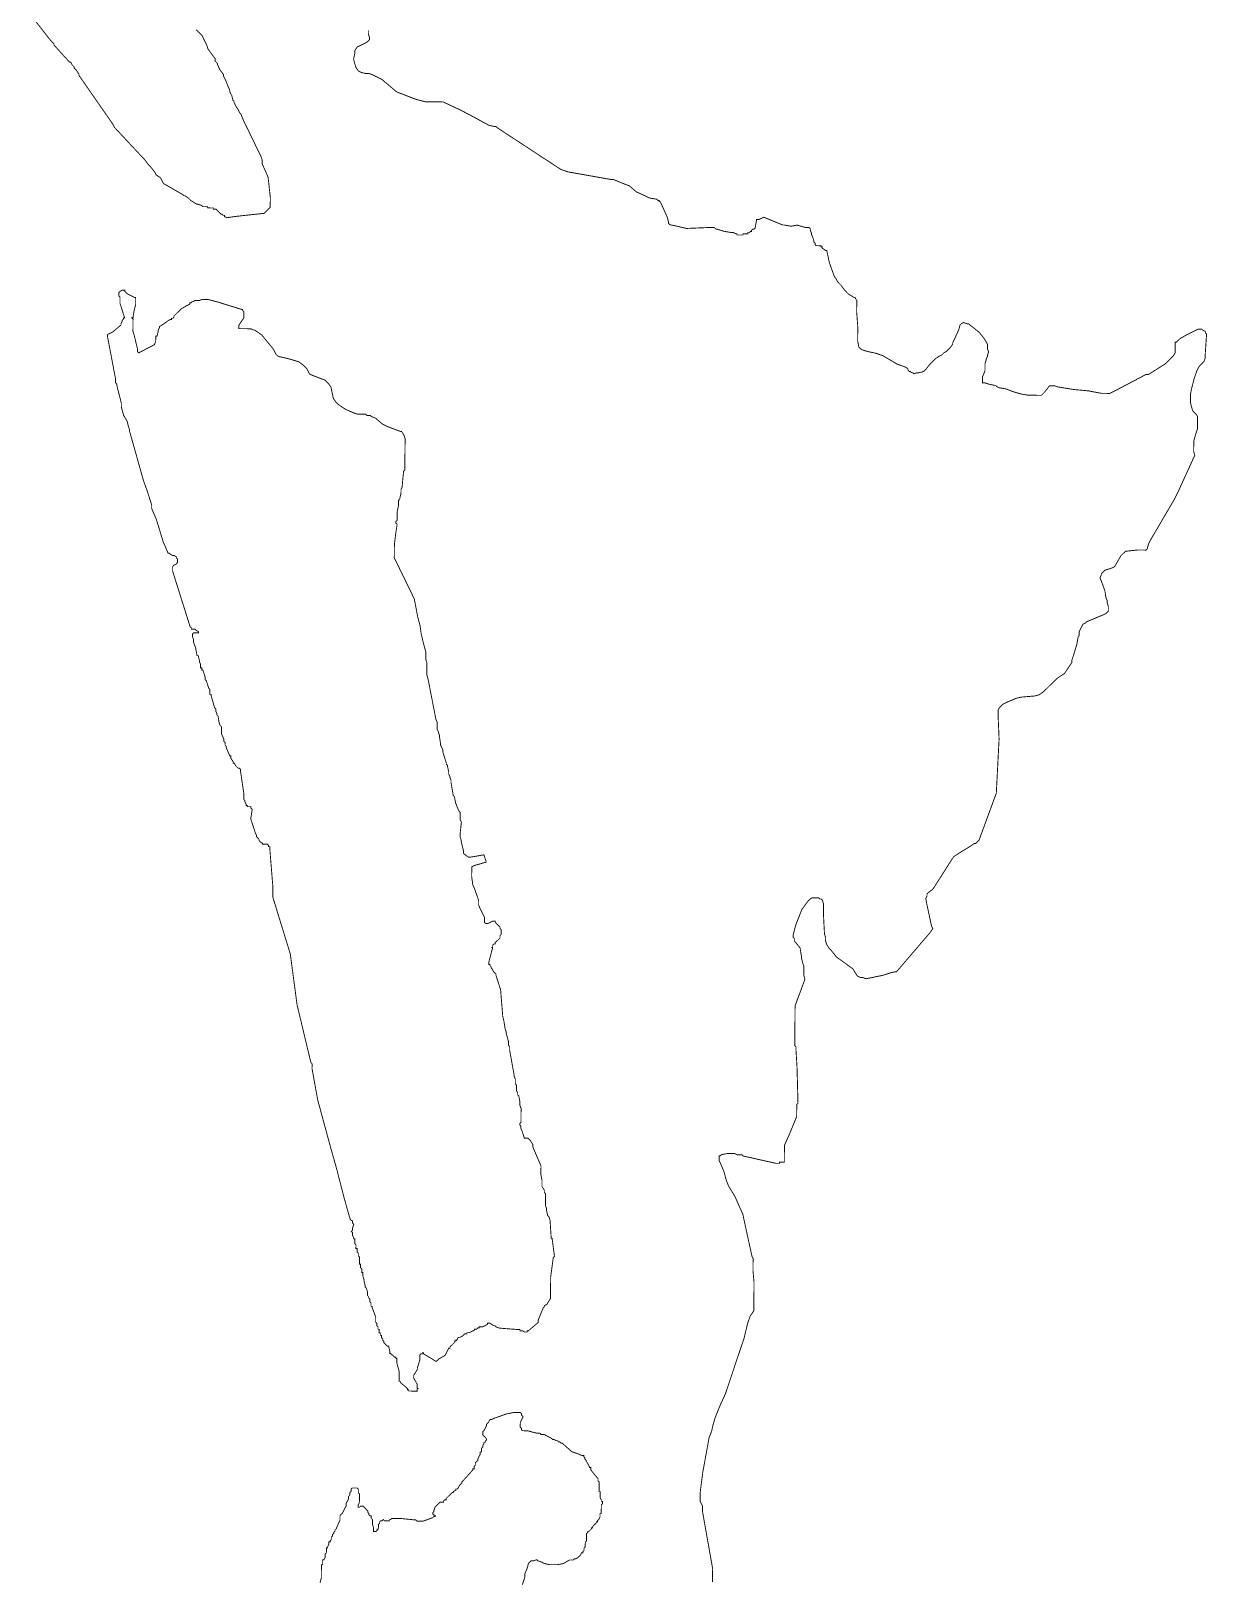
# Model space of a CAD drawing. Header units: metres. Extents: x 273899 to 302286, y 1977397 to 2102169.
# Drawn here: x 286018 to 289931, y 2008431 to 2013582 of the extents above; entities that cross this region are included whole.
import ezdxf

# ---------------------------------------------------------------- set-up
doc = ezdxf.new("R2010")
doc.units = ezdxf.units.M
doc.header["$MEASUREMENT"] = 0
doc.layers.add('HAZARDS LINE', color=1, linetype='Continuous')

msp = doc.modelspace()

# ---------------------------------------------------------------- linework, layer by layer
at = {"layer": 'HAZARDS LINE', "lineweight": 18}
for points in [[(286567.3, 2013586.8, 3, 3, 0), (286575.3, 2013578.7, 3, 3, 0), (286583.2, 2013570.6, 3, 3, 0), (286587.1, 2013566.6, 3, 3, 0), (286591.1, 2013558.5, 3, 3, 0), (286602.8, 2013534.3, 3, 3, 0), (286606.7, 2013522.3, 3, 3, 0), (286630.4, 2013490, 3, 3, 0), (286630.4, 2013482, 3, 3, 0), (286638.3, 2013473.9, 3, 3, 0), (286638.2, 2013469.9, 3, 3, 0), (286646.1, 2013453.8, 3, 3, 0), (286657.9, 2013437.6, 3, 3, 0), (286657.9, 2013433.6, 3, 3, 0), (286665.7, 2013417.5, 3, 3, 0), (286673.6, 2013397.4, 3, 3, 0), (286677.5, 2013389.4, 3, 3, 0), (286681.3, 2013373.3, 3, 3, 0), (286685.3, 2013369.3, 3, 3, 0), (286689.1, 2013353.2, 3, 3, 0), (286693.1, 2013349.1, 3, 3, 0), (286693.1, 2013345.1, 3, 3, 0), (286700.9, 2013329, 3, 3, 0), (286704.9, 2013325, 3, 3, 0), (286712.7, 2013308.9, 3, 3, 0), (286716.7, 2013304.8, 3, 3, 0), (286724.5, 2013284.7, 3, 3, 0), (286728.4, 2013276.7, 3, 3, 0), (286736.3, 2013260.6, 3, 3, 0), (286779.4, 2013172, 3, 3, 0), (286783.3, 2013163.9, 3, 3, 0), (286787.2, 2013151.9, 3, 3, 0), (286787.1, 2013139.9, 3, 3, 0), (286806.7, 2013095.6, 3, 3, 0), (286814, 2013027.4, 3, 3, 0), (286813.7, 2012995.4, 3, 3, 0), (286793.4, 2012975.5, 3, 3, 0), (286725.3, 2012968.2, 3, 3, 0), (286693.2, 2012964.5, 3, 3, 0), (286669.1, 2012960.8, 3, 3, 0), (286661.1, 2012964.9, 3, 3, 0), (286661.2, 2012968.9, 3, 3, 0), (286657.2, 2012968.9, 3, 3, 0), (286653.2, 2012973, 3, 3, 0), (286649.2, 2012973, 3, 3, 0), (286645.2, 2012977, 3, 3, 0), (286641.3, 2012981.1, 3, 3, 0), (286637.3, 2012985.1, 3, 3, 0), (286633.4, 2012989.2, 3, 3, 0), (286625.3, 2012989.3, 3, 3, 0), (286625.4, 2012993.3, 3, 3, 0), (286605.4, 2012993.5, 3, 3, 0), (286605.4, 2012997.5, 3, 3, 0), (286589.4, 2012997.6, 3, 3, 0), (286585.4, 2013001.7, 3, 3, 0), (286573.4, 2013005.8, 3, 3, 0), (286569.4, 2013005.9, 3, 3, 0), (286549.5, 2013018.1, 3, 3, 0), (286545.6, 2013022.1, 3, 3, 0), (286541.6, 2013026.2, 3, 3, 0), (286529.7, 2013034.3, 3, 3, 0), (286525.7, 2013034.4, 3, 3, 0), (286521.7, 2013038.4, 3, 3, 0), (286458, 2013075.1, 3, 3, 0), (286450.1, 2013091.2, 3, 3, 0), (286446.2, 2013095.3, 3, 3, 0), (286434.2, 2013103.4, 3, 3, 0), (286430.3, 2013111.4, 3, 3, 0), (286414.5, 2013131.6, 3, 3, 0), (286406.6, 2013139.7, 3, 3, 0), (286394.7, 2013155.9, 3, 3, 0), (286382.8, 2013168, 3, 3, 0), (286378.9, 2013172.1, 3, 3, 0), (286299.6, 2013257, 3, 3, 0), (286295.6, 2013261, 3, 3, 0), (286291.7, 2013269.1, 3, 3, 0), (286283.8, 2013281.2, 3, 3, 0), (286177.2, 2013434.5, 3, 3, 0), (286177.3, 2013438.5, 3, 3, 0), (286169.4, 2013450.6, 3, 3, 0), (286161.5, 2013458.7, 3, 3, 0), (286161.5, 2013462.7, 3, 3, 0), (286157.5, 2013466.8, 3, 3, 0), (286153.6, 2013470.8, 3, 3, 0), (286149.6, 2013478.9, 3, 3, 0), (286145.6, 2013478.9, 3, 3, 0), (286094.1, 2013535.5, 3, 3, 0), (286094.2, 2013539.5, 3, 3, 0), (286090.2, 2013543.6, 3, 3, 0), (286082.3, 2013551.7, 3, 3, 0), (286019, 2013632.4, 3, 3, 0)], [(288285.3, 2008421.3, 3, 3, 0), (288285.8, 2008465.4, 3, 3, 0), (288251.7, 2008658, 3, 3, 0), (288251.8, 2008674.1, 3, 3, 0), (288244, 2008690.2, 3, 3, 0), (288244.3, 2008718.2, 3, 3, 0), (288253, 2008786.2, 3, 3, 0), (288274.2, 2008902.2, 3, 3, 0), (288282.4, 2008922.1, 3, 3, 0), (288286.6, 2008942.1, 3, 3, 0), (288294.9, 2008970.1, 3, 3, 0), (288311.3, 2009010, 3, 3, 0), (288327.7, 2009045.9, 3, 3, 0), (288336, 2009069.8, 3, 3, 0), (288377.3, 2009193.6, 3, 3, 0), (288389.7, 2009229.5, 3, 3, 0), (288402.2, 2009281.5, 3, 3, 0), (288410.5, 2009305.4, 3, 3, 0), (288422.6, 2009323.3, 3, 3, 0), (288423.6, 2009417.5, 3, 3, 0), (288420, 2009457.6, 3, 3, 0), (288420.4, 2009497.6, 3, 3, 0), (288416.5, 2009505.7, 3, 3, 0), (288385.9, 2009646.2, 3, 3, 0), (288382, 2009654.3, 3, 3, 0), (288362.4, 2009698.5, 3, 3, 0), (288358.4, 2009706.6, 3, 3, 0), (288338.7, 2009738.8, 3, 3, 0), (288330.9, 2009758.9, 3, 3, 0), (288323.2, 2009787.1, 3, 3, 0), (288311.5, 2009815.2, 3, 3, 0), (288307.6, 2009823.3, 3, 3, 0), (288307.7, 2009839.3, 3, 3, 0), (288311.7, 2009839.3, 3, 3, 0), (288315.8, 2009843.2, 3, 3, 0), (288335.8, 2009847, 3, 3, 0), (288359.9, 2009846.8, 3, 3, 0), (288367.8, 2009842.7, 3, 3, 0), (288383.9, 2009842.5, 3, 3, 0), (288387.8, 2009838.5, 3, 3, 0), (288496.2, 2009814.2, 3, 3, 0), (288508.2, 2009814.1, 3, 3, 0), (288508.2, 2009818.1, 3, 3, 0), (288524.3, 2009818, 3, 3, 0), (288524.7, 2009874, 3, 3, 0), (288540.9, 2009910, 3, 3, 0), (288565.4, 2009969.8, 3, 3, 0), (288565.7, 2010009.9, 3, 3, 0), (288569.7, 2010013.8, 3, 3, 0), (288569.7, 2010017.8, 3, 3, 0), (288566.6, 2010134, 3, 3, 0), (288563, 2010194, 3, 3, 0), (288563.1, 2010202, 3, 3, 0), (288559.1, 2010206.1, 3, 3, 0), (288560.1, 2010338.2, 3, 3, 0), (288592.7, 2010426, 3, 3, 0), (288588.9, 2010442.1, 3, 3, 0), (288589.1, 2010470.1, 3, 3, 0), (288585.1, 2010482.1, 3, 3, 0), (288581.3, 2010498.2, 3, 3, 0), (288581.3, 2010502.2, 3, 3, 0), (288577.5, 2010526.2, 3, 3, 0), (288577.5, 2010530.2, 3, 3, 0), (288557.7, 2010554.4, 3, 3, 0), (288557.7, 2010562.4, 3, 3, 0), (288553.7, 2010566.4, 3, 3, 0), (288553.8, 2010574.4, 3, 3, 0), (288562, 2010606.4, 3, 3, 0), (288582.4, 2010658.3, 3, 3, 0), (288602.7, 2010686.2, 3, 3, 0), (288610.7, 2010694.1, 3, 3, 0), (288618.7, 2010698.1, 3, 3, 0), (288638.8, 2010697.9, 3, 3, 0), (288642.7, 2010693.9, 3, 3, 0), (288646.7, 2010693.9, 3, 3, 0), (288650.7, 2010689.8, 3, 3, 0), (288654.6, 2010677.8, 3, 3, 0), (288654.4, 2010645.8, 3, 3, 0), (288657.9, 2010577.7, 3, 3, 0), (288661.8, 2010565.6, 3, 3, 0), (288661.7, 2010553.6, 3, 3, 0), (288665.6, 2010541.6, 3, 3, 0), (288673.6, 2010529.5, 3, 3, 0), (288681.5, 2010521.5, 3, 3, 0), (288697.4, 2010501.3, 3, 3, 0), (288753.1, 2010460.9, 3, 3, 0), (288765, 2010440.8, 3, 3, 0), (288768.9, 2010436.7, 3, 3, 0), (288776.9, 2010432.7, 3, 3, 0), (288784.9, 2010432.6, 3, 3, 0), (288796.9, 2010428.5, 3, 3, 0), (288853, 2010440.1, 3, 3, 0), (288877.1, 2010448, 3, 3, 0), (288893.1, 2010451.8, 3, 3, 0), (288897.1, 2010451.8, 3, 3, 0), (288901.2, 2010455.8, 3, 3, 0), (289010.2, 2010583.1, 3, 3, 0), (289018.3, 2010595.1, 3, 3, 0), (289014.3, 2010603.1, 3, 3, 0), (288998.8, 2010675.3, 3, 3, 0), (288995, 2010695.3, 3, 3, 0), (288999.1, 2010703.3, 3, 3, 0), (288999.1, 2010711.3, 3, 3, 0), (289019.2, 2010727.2, 3, 3, 0), (289080, 2010822.8, 3, 3, 0), (289088.1, 2010834.8, 3, 3, 0), (289112.2, 2010850.6, 3, 3, 0), (289132.3, 2010862.5, 3, 3, 0), (289156.4, 2010878.3, 3, 3, 0), (289160.4, 2010878.3, 3, 3, 0), (289172.5, 2010890.2, 3, 3, 0), (289229.7, 2011045.9, 3, 3, 0), (289239, 2011226, 3, 3, 0), (289235.6, 2011306.1, 3, 3, 0), (289235.7, 2011322.1, 3, 3, 0), (289239.8, 2011330.1, 3, 3, 0), (289251.9, 2011342, 3, 3, 0), (289268, 2011349.9, 3, 3, 0), (289296.1, 2011361.7, 3, 3, 0), (289312.1, 2011365.6, 3, 3, 0), (289356.2, 2011369.3, 3, 3, 0), (289372.2, 2011373.1, 3, 3, 0), (289388.3, 2011385, 3, 3, 0), (289432.7, 2011428.7, 3, 3, 0), (289456.8, 2011444.6, 3, 3, 0), (289481.1, 2011480.4, 3, 3, 0), (289481.1, 2011488.4, 3, 3, 0), (289485.2, 2011500.4, 3, 3, 0), (289497.5, 2011540.4, 3, 3, 0), (289501.7, 2011564.4, 3, 3, 0), (289505.8, 2011572.3, 3, 3, 0), (289505.8, 2011584.3, 3, 3, 0), (289509.9, 2011592.3, 3, 3, 0), (289514, 2011600.3, 3, 3, 0), (289518, 2011608.3, 3, 3, 0), (289526.1, 2011612.2, 3, 3, 0), (289530.1, 2011616.2, 3, 3, 0), (289586.3, 2011639.8, 3, 3, 0), (289594.3, 2011643.7, 3, 3, 0), (289598.4, 2011647.7, 3, 3, 0), (289602.4, 2011651.7, 3, 3, 0), (289602.5, 2011667.7, 3, 3, 0), (289598.6, 2011679.7, 3, 3, 0), (289598.7, 2011687.8, 3, 3, 0), (289594.7, 2011695.8, 3, 3, 0), (289590.9, 2011719.8, 3, 3, 0), (289579.1, 2011752, 3, 3, 0), (289575.2, 2011760, 3, 3, 0), (289575.2, 2011764, 3, 3, 0), (289579.3, 2011772, 3, 3, 0), (289579.3, 2011776, 3, 3, 0), (289591.4, 2011787.9, 3, 3, 0), (289603.4, 2011791.8, 3, 3, 0), (289615.5, 2011795.7, 3, 3, 0), (289623.5, 2011799.7, 3, 3, 0), (289643.8, 2011835.6, 3, 3, 0), (289659.9, 2011851.4, 3, 3, 0), (289663.9, 2011851.4, 3, 3, 0), (289700, 2011855.2, 3, 3, 0), (289728, 2011855, 3, 3, 0), (289732, 2011858.9, 3, 3, 0), (289736.1, 2011874.9, 3, 3, 0), (289744.3, 2011890.9, 3, 3, 0), (289821.3, 2012022.4, 3, 3, 0), (289833.5, 2012046.3, 3, 3, 0), (289886.3, 2012162.1, 3, 3, 0), (289890.4, 2012170, 3, 3, 0), (289886.5, 2012182.1, 3, 3, 0), (289886.7, 2012218.1, 3, 3, 0), (289895, 2012246.1, 3, 3, 0), (289899, 2012258.1, 3, 3, 0), (289899.3, 2012298.1, 3, 3, 0), (289895.4, 2012306.1, 3, 3, 0), (289883.5, 2012318.2, 3, 3, 0), (289879.6, 2012330.3, 3, 3, 0), (289875.7, 2012346.3, 3, 3, 0), (289875.9, 2012374.3, 3, 3, 0), (289880, 2012394.3, 3, 3, 0), (289888.3, 2012426.3, 3, 3, 0), (289896.5, 2012450.2, 3, 3, 0), (289900.5, 2012458.2, 3, 3, 0), (289904.6, 2012466.2, 3, 3, 0), (289920.7, 2012482.1, 3, 3, 0), (289924.8, 2012494.1, 3, 3, 0), (289924.9, 2012506.1, 3, 3, 0), (289929.4, 2012574.1, 3, 3, 0), (289925.4, 2012578.1, 3, 3, 0), (289925.4, 2012582.1, 3, 3, 0), (289917.5, 2012586.2, 3, 3, 0), (289913.5, 2012590.2, 3, 3, 0), (289901.5, 2012590.3, 3, 3, 0), (289869.3, 2012574.5, 3, 3, 0), (289841.2, 2012558.7, 3, 3, 0), (289829.1, 2012546.8, 3, 3, 0), (289825.1, 2012546.8, 3, 3, 0), (289824.8, 2012510.8, 3, 3, 0), (289816.8, 2012498.9, 3, 3, 0), (289808.7, 2012490.9, 3, 3, 0), (289800.6, 2012483, 3, 3, 0), (289792.6, 2012475, 3, 3, 0), (289736.3, 2012439.4, 3, 3, 0), (289728.3, 2012439.5, 3, 3, 0), (289615.7, 2012380.2, 3, 3, 0), (289607.7, 2012376.3, 3, 3, 0), (289579.7, 2012376.5, 3, 3, 0), (289535.7, 2012384.8, 3, 3, 0), (289487.7, 2012389.2, 3, 3, 0), (289435.7, 2012397.6, 3, 3, 0), (289423.8, 2012401.6, 3, 3, 0), (289407.8, 2012401.8, 3, 3, 0), (289403.7, 2012397.8, 3, 3, 0), (289391.6, 2012381.9, 3, 3, 0), (289383.5, 2012373.9, 3, 3, 0), (289379.5, 2012369.9, 3, 3, 0), (289335.5, 2012370.3, 3, 3, 0), (289311.5, 2012374.4, 3, 3, 0), (289283.5, 2012382.7, 3, 3, 0), (289263.6, 2012390.8, 3, 3, 0), (289239.6, 2012395, 3, 3, 0), (289231.6, 2012399, 3, 3, 0), (289227.6, 2012403.1, 3, 3, 0), (289223.6, 2012403.1, 3, 3, 0), (289203.7, 2012407.3, 3, 3, 0), (289191.7, 2012411.4, 3, 3, 0), (289183.7, 2012411.4, 3, 3, 0), (289183.8, 2012431.4, 3, 3, 0), (289192, 2012451.4, 3, 3, 0), (289192.1, 2012475.4, 3, 3, 0), (289196.2, 2012487.4, 3, 3, 0), (289196.3, 2012491.4, 3, 3, 0), (289200.3, 2012499.4, 3, 3, 0), (289200.4, 2012503.4, 3, 3, 0), (289204.4, 2012515.3, 3, 3, 0), (289200.5, 2012523.4, 3, 3, 0), (289200.6, 2012539.4, 3, 3, 0), (289188.8, 2012559.5, 3, 3, 0), (289172.9, 2012579.6, 3, 3, 0), (289137.1, 2012607.9, 3, 3, 0), (289133.1, 2012607.9, 3, 3, 0), (289121.1, 2012612, 3, 3, 0), (289113.1, 2012608.1, 3, 3, 0), (289109, 2012604.1, 3, 3, 0), (289104.9, 2012588.1, 3, 3, 0), (289084.6, 2012544.2, 3, 3, 0), (289084.5, 2012540.2, 3, 3, 0), (289076.4, 2012528.3, 3, 3, 0), (289064.4, 2012516.4, 3, 3, 0), (289056.3, 2012512.4, 3, 3, 0), (289048.3, 2012504.5, 3, 3, 0), (289040.2, 2012500.5, 3, 3, 0), (289028.2, 2012492.6, 3, 3, 0), (289024.1, 2012488.6, 3, 3, 0), (289008, 2012472.7, 3, 3, 0), (288995.9, 2012456.8, 3, 3, 0), (288987.8, 2012448.9, 3, 3, 0), (288971.8, 2012445, 3, 3, 0), (288963.8, 2012445, 3, 3, 0), (288955.7, 2012441.1, 3, 3, 0), (288951.8, 2012445.1, 3, 3, 0), (288947.7, 2012445.2, 3, 3, 0), (288943.8, 2012449.2, 3, 3, 0), (288939.8, 2012449.2, 3, 3, 0), (288935.8, 2012453.3, 3, 3, 0), (288935.8, 2012457.3, 3, 3, 0), (288931.9, 2012461.3, 3, 3, 0), (288923.9, 2012465.4, 3, 3, 0), (288899.9, 2012473.5, 3, 3, 0), (288852.1, 2012501.9, 3, 3, 0), (288828.1, 2012510.1, 3, 3, 0), (288808.2, 2012514.2, 3, 3, 0), (288792.2, 2012518.4, 3, 3, 0), (288780.2, 2012522.5, 3, 3, 0), (288772.2, 2012530.5, 3, 3, 0), (288768.4, 2012550.6, 3, 3, 0), (288768.7, 2012598.6, 3, 3, 0), (288765.1, 2012646.7, 3, 3, 0), (288765.4, 2012686.7, 3, 3, 0), (288761.4, 2012690.7, 3, 3, 0), (288761.4, 2012694.7, 3, 3, 0), (288757.4, 2012694.8, 3, 3, 0), (288737.5, 2012706.9, 3, 3, 0), (288725.6, 2012719, 3, 3, 0), (288713.7, 2012735.1, 3, 3, 0), (288701.8, 2012747.2, 3, 3, 0), (288697.8, 2012755.3, 3, 3, 0), (288689.9, 2012767.3, 3, 3, 0), (288674.2, 2012811.5, 3, 3, 0), (288666.5, 2012847.6, 3, 3, 0), (288666.5, 2012851.6, 3, 3, 0), (288662.5, 2012851.6, 3, 3, 0), (288650.6, 2012859.7, 3, 3, 0), (288650.6, 2012863.7, 3, 3, 0), (288646.6, 2012863.7, 3, 3, 0), (288646.6, 2012867.7, 3, 3, 0), (288630.6, 2012867.8, 3, 3, 0), (288626.6, 2012871.9, 3, 3, 0), (288626.7, 2012875.9, 3, 3, 0), (288622.7, 2012879.9, 3, 3, 0), (288622.7, 2012883.9, 3, 3, 0), (288618.8, 2012896, 3, 3, 0), (288614.9, 2012904, 3, 3, 0), (288614.9, 2012908, 3, 3, 0), (288611, 2012920, 3, 3, 0), (288611, 2012924, 3, 3, 0), (288607, 2012928.1, 3, 3, 0), (288595, 2012928.2, 3, 3, 0), (288567.1, 2012936.4, 3, 3, 0), (288547, 2012932.5, 3, 3, 0), (288523, 2012936.7, 3, 3, 0), (288519, 2012936.7, 3, 3, 0), (288455.6, 2012962.7, 3, 3, 0), (288439.5, 2012954.8, 3, 3, 0), (288431.5, 2012954.9, 3, 3, 0), (288431.5, 2012950.9, 3, 3, 0), (288427.2, 2012926.9, 3, 3, 0), (288423.2, 2012922.9, 3, 3, 0), (288419.2, 2012923, 3, 3, 0), (288415.1, 2012919, 3, 3, 0), (288415.1, 2012915, 3, 3, 0), (288411.1, 2012915, 3, 3, 0), (288407, 2012911.1, 3, 3, 0), (288403, 2012911.1, 3, 3, 0), (288403, 2012907.1, 3, 3, 0), (288387, 2012907.3, 3, 3, 0), (288386.9, 2012903.3, 3, 3, 0), (288366.9, 2012903.5, 3, 3, 0), (288366.9, 2012907.5, 3, 3, 0), (288362.9, 2012907.5, 3, 3, 0), (288355, 2012911.6, 3, 3, 0), (288347, 2012911.7, 3, 3, 0), (288323, 2012915.9, 3, 3, 0), (288295, 2012924.2, 3, 3, 0), (288291.1, 2012928.3, 3, 3, 0), (288275, 2012928.4, 3, 3, 0), (288198.9, 2012925.2, 3, 3, 0), (288162.9, 2012933.6, 3, 3, 0), (288142.9, 2012937.8, 3, 3, 0), (288139, 2012941.8, 3, 3, 0), (288139, 2012945.8, 3, 3, 0), (288135.2, 2012961.9, 3, 3, 0), (288111.7, 2013014.2, 3, 3, 0), (288107.7, 2013014.3, 3, 3, 0), (288107.7, 2013018.3, 3, 3, 0), (288103.7, 2013018.3, 3, 3, 0), (288099.7, 2013022.4, 3, 3, 0), (288075.7, 2013026.6, 3, 3, 0), (288031.9, 2013047.1, 3, 3, 0), (288008.1, 2013067.4, 3, 3, 0), (287996.1, 2013071.5, 3, 3, 0), (287956.2, 2013087.9, 3, 3, 0), (287948.2, 2013088, 3, 3, 0), (287804.3, 2013113.5, 3, 3, 0), (287780.3, 2013121.8, 3, 3, 0), (287569.4, 2013260.1, 3, 3, 0), (287565.4, 2013264.2, 3, 3, 0), (287561.4, 2013264.2, 3, 3, 0), (287541.5, 2013268.4, 3, 3, 0), (287473.7, 2013305.2, 3, 3, 0), (287441.9, 2013321.5, 3, 3, 0), (287398, 2013342, 3, 3, 0), (287390, 2013346.1, 3, 3, 0), (287330, 2013346.7, 3, 3, 0), (287298, 2013355, 3, 3, 0), (287266.1, 2013367.4, 3, 3, 0), (287234.2, 2013379.7, 3, 3, 0), (287186.5, 2013420.2, 3, 3, 0), (287154.6, 2013436.6, 3, 3, 0), (287142.6, 2013440.7, 3, 3, 0), (287130.6, 2013440.8, 3, 3, 0), (287114.7, 2013445, 3, 3, 0), (287106.7, 2013449.1, 3, 3, 0), (287098.8, 2013461.2, 3, 3, 0), (287094.9, 2013473.3, 3, 3, 0), (287091.1, 2013489.3, 3, 3, 0), (287095.3, 2013509.3, 3, 3, 0), (287095.4, 2013517.3, 3, 3, 0), (287103.5, 2013529.3, 3, 3, 0), (287135.7, 2013545, 3, 3, 0), (287139.7, 2013548.9, 3, 3, 0), (287143.8, 2013552.9, 3, 3, 0), (287143.9, 2013560.9, 3, 3, 0), (287140, 2013573, 3, 3, 0), (287140.1, 2013585, 3, 3, 0)], [(286979.5, 2008418.6, 3, 3, 0), (286983.6, 2008434.5, 3, 3, 0), (286984.1, 2008478.6, 3, 3, 0), (286988.1, 2008478.6, 3, 3, 0), (286988.2, 2008494.6, 3, 3, 0), (286992.2, 2008494.6, 3, 3, 0), (286996.3, 2008502.5, 3, 3, 0), (286996.4, 2008514.5, 3, 3, 0), (287000.5, 2008518.5, 3, 3, 0), (287000.7, 2008534.5, 3, 3, 0), (287004.7, 2008534.5, 3, 3, 0), (287004.7, 2008538.5, 3, 3, 0), (287008.8, 2008546.5, 3, 3, 0), (287008.9, 2008554.5, 3, 3, 0), (287012.9, 2008554.4, 3, 3, 0), (287012.9, 2008558.4, 3, 3, 0), (287017, 2008562.4, 3, 3, 0), (287017, 2008570.4, 3, 3, 0), (287021.1, 2008574.4, 3, 3, 0), (287021.1, 2008578.4, 3, 3, 0), (287025.2, 2008582.4, 3, 3, 0), (287025.2, 2008586.4, 3, 3, 0), (287029.3, 2008590.3, 3, 3, 0), (287029.3, 2008594.3, 3, 3, 0), (287033.4, 2008598.3, 3, 3, 0), (287041.6, 2008618.2, 3, 3, 0), (287045.7, 2008626.2, 3, 3, 0), (287045.8, 2008642.2, 3, 3, 0), (287049.9, 2008646.2, 3, 3, 0), (287053.9, 2008650.2, 3, 3, 0), (287066.2, 2008674.1, 3, 3, 0), (287066.2, 2008682.1, 3, 3, 0), (287074.4, 2008698, 3, 3, 0), (287074.5, 2008706, 3, 3, 0), (287078.5, 2008710, 3, 3, 0), (287078.6, 2008718, 3, 3, 0), (287082.7, 2008722, 3, 3, 0), (287082.8, 2008730, 3, 3, 0), (287086.8, 2008734, 3, 3, 0), (287102.8, 2008733.8, 3, 3, 0), (287106.8, 2008729.8, 3, 3, 0), (287106.7, 2008717.7, 3, 3, 0), (287110.6, 2008713.7, 3, 3, 0), (287110.3, 2008685.7, 3, 3, 0), (287106.3, 2008677.7, 3, 3, 0), (287106.2, 2008669.7, 3, 3, 0), (287110.2, 2008669.6, 3, 3, 0), (287114.2, 2008673.6, 3, 3, 0), (287122.2, 2008673.5, 3, 3, 0), (287126.2, 2008669.5, 3, 3, 0), (287134.1, 2008661.4, 3, 3, 0), (287138.1, 2008657.3, 3, 3, 0), (287138.1, 2008653.3, 3, 3, 0), (287142, 2008649.3, 3, 3, 0), (287142, 2008645.3, 3, 3, 0), (287145.9, 2008641.2, 3, 3, 0), (287149.9, 2008641.2, 3, 3, 0), (287149.9, 2008633.2, 3, 3, 0), (287153.8, 2008629.1, 3, 3, 0), (287153.7, 2008613.1, 3, 3, 0), (287157.6, 2008601, 3, 3, 0), (287157.4, 2008589, 3, 3, 0), (287165.4, 2008588.9, 3, 3, 0), (287169.5, 2008592.9, 3, 3, 0), (287169.5, 2008596.9, 3, 3, 0), (287173.5, 2008596.9, 3, 3, 0), (287173.7, 2008612.9, 3, 3, 0), (287177.7, 2008616.9, 3, 3, 0), (287177.8, 2008620.9, 3, 3, 0), (287181.8, 2008624.8, 3, 3, 0), (287185.8, 2008624.8, 3, 3, 0), (287189.9, 2008628.8, 3, 3, 0), (287193.8, 2008624.7, 3, 3, 0), (287209.9, 2008624.5, 3, 3, 0), (287209.9, 2008628.6, 3, 3, 0), (287213.9, 2008628.5, 3, 3, 0), (287218, 2008632.5, 3, 3, 0), (287250, 2008632.2, 3, 3, 0), (287294, 2008627.7, 3, 3, 0), (287298, 2008627.7, 3, 3, 0), (287302, 2008623.6, 3, 3, 0), (287322, 2008623.4, 3, 3, 0), (287354.2, 2008635.1, 3, 3, 0), (287358.2, 2008639.1, 3, 3, 0), (287362.2, 2008639, 3, 3, 0), (287362.3, 2008643, 3, 3, 0), (287358.3, 2008643.1, 3, 3, 0), (287358.3, 2008647.1, 3, 3, 0), (287354.3, 2008647.1, 3, 3, 0), (287354.3, 2008651.1, 3, 3, 0), (287358.4, 2008655.1, 3, 3, 0), (287358.4, 2008659.1, 3, 3, 0), (287362.5, 2008671.1, 3, 3, 0), (287370.6, 2008679, 3, 3, 0), (287374.7, 2008683, 3, 3, 0), (287378.7, 2008686.9, 3, 3, 0), (287390.7, 2008686.8, 3, 3, 0), (287390.8, 2008690.8, 3, 3, 0), (287394.8, 2008694.8, 3, 3, 0), (287398.8, 2008694.7, 3, 3, 0), (287398.9, 2008698.7, 3, 3, 0), (287402.9, 2008702.7, 3, 3, 0), (287411, 2008710.6, 3, 3, 0), (287415.1, 2008714.6, 3, 3, 0), (287419.1, 2008718.6, 3, 3, 0), (287423.1, 2008718.5, 3, 3, 0), (287423.2, 2008722.5, 3, 3, 0), (287431.2, 2008726.5, 3, 3, 0), (287431.2, 2008730.5, 3, 3, 0), (287435.3, 2008730.4, 3, 3, 0), (287439.3, 2008734.4, 3, 3, 0), (287443.4, 2008742.4, 3, 3, 0), (287451.5, 2008750.3, 3, 3, 0), (287451.5, 2008754.3, 3, 3, 0), (287455.6, 2008758.3, 3, 3, 0), (287488, 2008794, 3, 3, 0), (287488, 2008798, 3, 3, 0), (287492, 2008798, 3, 3, 0), (287492.1, 2008806, 3, 3, 0), (287496.1, 2008809.9, 3, 3, 0), (287496.2, 2008817.9, 3, 3, 0), (287500.3, 2008821.9, 3, 3, 0), (287504.3, 2008825.9, 3, 3, 0), (287504.4, 2008829.9, 3, 3, 0), (287512.5, 2008845.8, 3, 3, 0), (287512.6, 2008853.8, 3, 3, 0), (287516.6, 2008853.8, 3, 3, 0), (287516.7, 2008865.8, 3, 3, 0), (287520.8, 2008869.8, 3, 3, 0), (287520.8, 2008873.8, 3, 3, 0), (287524.9, 2008881.8, 3, 3, 0), (287525, 2008885.8, 3, 3, 0), (287529, 2008885.7, 3, 3, 0), (287529, 2008889.7, 3, 3, 0), (287533, 2008893.7, 3, 3, 0), (287533.1, 2008897.7, 3, 3, 0), (287525.2, 2008905.8, 3, 3, 0), (287521.2, 2008909.8, 3, 3, 0), (287521.3, 2008921.9, 3, 3, 0), (287525.4, 2008925.8, 3, 3, 0), (287533.5, 2008941.8, 3, 3, 0), (287533.6, 2008945.8, 3, 3, 0), (287541.7, 2008953.7, 3, 3, 0), (287541.7, 2008957.7, 3, 3, 0), (287545.8, 2008961.7, 3, 3, 0), (287549.8, 2008961.6, 3, 3, 0), (287557.8, 2008965.5, 3, 3, 0), (287602, 2008981.1, 3, 3, 0), (287606, 2008981.1, 3, 3, 0), (287622.1, 2008984.9, 3, 3, 0), (287646.1, 2008984.7, 3, 3, 0), (287650.1, 2008980.6, 3, 3, 0), (287650.1, 2008976.6, 3, 3, 0), (287654, 2008972.6, 3, 3, 0), (287654, 2008968.6, 3, 3, 0), (287645.8, 2008952.6, 3, 3, 0), (287645.6, 2008936.6, 3, 3, 0), (287649.6, 2008932.6, 3, 3, 0), (287649.6, 2008928.6, 3, 3, 0), (287653.5, 2008924.5, 3, 3, 0), (287669.5, 2008924.4, 3, 3, 0), (287685.5, 2008920.2, 3, 3, 0), (287701.5, 2008916, 3, 3, 0), (287713.5, 2008915.9, 3, 3, 0), (287713.5, 2008911.9, 3, 3, 0), (287725.5, 2008911.8, 3, 3, 0), (287749.4, 2008899.5, 3, 3, 0), (287753.4, 2008895.5, 3, 3, 0), (287757.4, 2008895.4, 3, 3, 0), (287765.3, 2008891.3, 3, 3, 0), (287769.4, 2008891.3, 3, 3, 0), (287773.3, 2008887.2, 3, 3, 0), (287777.3, 2008887.2, 3, 3, 0), (287781.3, 2008883.2, 3, 3, 0), (287785.3, 2008883.1, 3, 3, 0), (287817, 2008854.7, 3, 3, 0), (287841, 2008846.5, 3, 3, 0), (287849, 2008842.4, 3, 3, 0), (287857, 2008842.3, 3, 3, 0), (287856.9, 2008838.3, 3, 3, 0), (287860.9, 2008834.3, 3, 3, 0), (287860.9, 2008830.3, 3, 3, 0), (287864.8, 2008826.2, 3, 3, 0), (287864.8, 2008822.2, 3, 3, 0), (287868.7, 2008818.2, 3, 3, 0), (287876.6, 2008802.1, 3, 3, 0), (287880.6, 2008802, 3, 3, 0), (287880.5, 2008794, 3, 3, 0), (287900.3, 2008769.8, 3, 3, 0), (287904.3, 2008765.7, 3, 3, 0), (287904.2, 2008757.7, 3, 3, 0), (287908.1, 2008753.7, 3, 3, 0), (287907.8, 2008721.6, 3, 3, 0), (287911.8, 2008721.6, 3, 3, 0), (287911.6, 2008701.5, 3, 3, 0), (287915.5, 2008693.5, 3, 3, 0), (287915.5, 2008689.5, 3, 3, 0), (287919.5, 2008689.4, 3, 3, 0), (287919.4, 2008681.4, 3, 3, 0), (287915.4, 2008677.5, 3, 3, 0), (287915.1, 2008649.4, 3, 3, 0), (287911.1, 2008649.5, 3, 3, 0), (287911, 2008637.5, 3, 3, 0), (287906.9, 2008629.5, 3, 3, 0), (287902.8, 2008625.5, 3, 3, 0), (287902.8, 2008621.5, 3, 3, 0), (287898.8, 2008621.6, 3, 3, 0), (287898.8, 2008617.5, 3, 3, 0), (287894.7, 2008613.6, 3, 3, 0), (287886.6, 2008605.7, 3, 3, 0), (287886.6, 2008601.6, 3, 3, 0), (287882.6, 2008601.7, 3, 3, 0), (287882.5, 2008597.7, 3, 3, 0), (287878.5, 2008593.7, 3, 3, 0), (287874.4, 2008589.8, 3, 3, 0), (287870.4, 2008589.8, 3, 3, 0), (287870.4, 2008585.8, 3, 3, 0), (287866.3, 2008581.8, 3, 3, 0), (287866.1, 2008557.8, 3, 3, 0), (287862.1, 2008553.8, 3, 3, 0), (287861.9, 2008537.8, 3, 3, 0), (287857.8, 2008533.8, 3, 3, 0), (287857.8, 2008525.8, 3, 3, 0), (287853.7, 2008521.9, 3, 3, 0), (287853.7, 2008517.8, 3, 3, 0), (287849.7, 2008517.9, 3, 3, 0), (287845.6, 2008509.9, 3, 3, 0), (287841.5, 2008506, 3, 3, 0), (287837.5, 2008502, 3, 3, 0), (287829.4, 2008498.1, 3, 3, 0), (287825.4, 2008498.1, 3, 3, 0), (287821.4, 2008494.1, 3, 3, 0), (287809.4, 2008494.3, 3, 3, 0), (287789.2, 2008482.4, 3, 3, 0), (287769.2, 2008478.6, 3, 3, 0), (287741.1, 2008478.9, 3, 3, 0), (287725.1, 2008483.1, 3, 3, 0), (287717.2, 2008487.2, 3, 3, 0), (287705.2, 2008491.3, 3, 3, 0), (287701.2, 2008495.4, 3, 3, 0), (287689.2, 2008491.5, 3, 3, 0), (287681.2, 2008491.6, 3, 3, 0), (287673.1, 2008483.6, 3, 3, 0), (287668.9, 2008467.6, 3, 3, 0), (287660.7, 2008447.7, 3, 3, 0), (287660.6, 2008435.7, 3, 3, 0), (287652.3, 2008411.7, 3, 3, 0)]]:
    msp.add_lwpolyline(points, format="xyseb", dxfattribs=at)
at = {"layer": 'HAZARDS LINE', "lineweight": 18, "const_width": 3}
msp.add_lwpolyline([(286318.3, 2012339.4), (286318.4, 2012343.4), (286303, 2012403.6), (286303, 2012407.6), (286299, 2012411.7), (286299.1, 2012415.7), (286299.1, 2012419.7), (286299.1, 2012423.7), (286272.5, 2012564.2), (286272.6, 2012572.2), (286288.7, 2012580), (286317, 2012603.8), (286317, 2012607.8), (286321.1, 2012615.8), (286321.2, 2012619.8), (286325.2, 2012623.7), (286325.3, 2012627.8), (286329.3, 2012627.7), (286313.7, 2012675.9), (286313.8, 2012679.9), (286313.9, 2012696), (286310, 2012700), (286310.1, 2012712), (286314.1, 2012716), (286322.2, 2012719.9), (286330.2, 2012719.8), (286330.2, 2012715.8), (286334.1, 2012711.8), (286338.1, 2012707.7), (286354, 2012699.6), (286362, 2012695.5), (286366, 2012695.4), (286366, 2012691.4), (286365.9, 2012683.4), (286365.8, 2012679.4), (286365.8, 2012675.4), (286365.8, 2012671.4), (286361.6, 2012655.4), (286357.3, 2012631.4), (286357.3, 2012627.4), (286353.3, 2012627.5), (286357.3, 2012623.4), (286357.2, 2012619.4), (286357.2, 2012615.4), (286357.1, 2012611.4), (286357.1, 2012603.4), (286356.8, 2012583.4), (286360.7, 2012571.3), (286372.3, 2012523.1), (286372.2, 2012515.1), (286376.1, 2012511.1), (286428.5, 2012538.6), (286432.6, 2012550.5), (286432.8, 2012566.6), (286436.8, 2012566.5), (286441, 2012582.5), (286441, 2012586.5), (286445.1, 2012594.5), (286445.1, 2012598.5), (286469.3, 2012614.3), (286473.4, 2012618.2), (286481.4, 2012622.2), (286485.4, 2012622.1), (286485.5, 2012626.1), (286489.5, 2012626.1), (286493.5, 2012630), (286493.6, 2012634.1), (286501.6, 2012642), (286517.8, 2012657.8), (286538, 2012669.7), (286546, 2012673.6), (286546.1, 2012677.6), (286550.1, 2012677.5), (286554.1, 2012681.5), (286558.1, 2012681.5), (286562.2, 2012685.4), (286574.2, 2012685.3), (286578.2, 2012685.3), (286586.2, 2012689.2), (286594.3, 2012689.1), (286598.3, 2012689.1), (286606.3, 2012689), (286638.2, 2012680.7), (286718.1, 2012655.8), (286722.1, 2012655.8), (286722.1, 2012651.8), (286726, 2012647.7), (286726, 2012643.7), (286725.9, 2012635.7), (286725.8, 2012627.7), (286709.6, 2012603.8), (286709.5, 2012599.8), (286709.5, 2012595.8), (286709.4, 2012591.8), (286717.4, 2012591.7), (286733.5, 2012591.6), (286749.5, 2012591.4), (286757.4, 2012587.3), (286761.5, 2012587.3), (286773.4, 2012579.1), (286785.3, 2012571), (286824.9, 2012522.5), (286832.7, 2012506.4), (286836.7, 2012502.4), (286844.7, 2012498.3), (286864.7, 2012494.1), (286880.6, 2012489.9), (286908.6, 2012481.6), (286924.5, 2012469.4), (286936.4, 2012457.3), (286940.3, 2012449.2), (286944.2, 2012441.2), (286952.2, 2012437.1), (286984.1, 2012424.8), (286996.1, 2012420.6), (287008, 2012408.5), (287015.9, 2012396.4), (287023.5, 2012360.3), (287031.4, 2012348.2), (287039.3, 2012340.1), (287063.2, 2012323.8), (287091.1, 2012311.5), (287103.1, 2012307.4), (287107.1, 2012307.3), (287115.1, 2012307.2), (287123.1, 2012307.2), (287131.1, 2012307.1), (287135.1, 2012303), (287147.1, 2012302.9), (287151.1, 2012298.9), (287163, 2012294.7), (287186.9, 2012274.5), (287202.8, 2012266.3), (287246.7, 2012249.8), (287250.7, 2012249.8), (287258.6, 2012237.7), (287262.5, 2012225.6), (287262.2, 2012197.6), (287261.4, 2012121.5), (287257.4, 2012117.5), (287252.9, 2012069.5), (287252.8, 2012065.5), (287248.8, 2012057.5), (287248.6, 2012041.5), (287244.4, 2012025.5), (287244.4, 2012021.5), (287240.4, 2012021.5), (287240.2, 2012005.5), (287240.2, 2012001.5), (287236, 2011981.5), (287235.9, 2011977.5), (287235.8, 2011961.5), (287235.7, 2011957.5), (287235.7, 2011953.5), (287231.6, 2011949.5), (287231.6, 2011945.5), (287235.6, 2011941.4), (287235.5, 2011937.4), (287231.2, 2011909.4), (287226.9, 2011873.4), (287226.8, 2011865.4), (287226.7, 2011857.4), (287226.5, 2011833.4), (287226.4, 2011829.4), (287293.1, 2011692.5), (287296.9, 2011672.4), (287304.5, 2011632.3), (287312.2, 2011604.1), (287316, 2011576.1), (287323.7, 2011543.9), (287331.4, 2011515.8), (287331.1, 2011491.8), (287335, 2011479.7), (287335, 2011475.7), (287334.9, 2011463.7), (287334.6, 2011439.7), (287338.5, 2011427.6), (287365.1, 2011291.1), (287369.1, 2011283.1), (287368.9, 2011271.1), (287368.9, 2011263), (287368.8, 2011259), (287372.7, 2011251), (287376.6, 2011238.9), (287376.6, 2011234.9), (287380.4, 2011210.8), (287380.3, 2011206.8), (287388.2, 2011190.7), (287388.1, 2011182.7), (287399.7, 2011146.5), (287399.7, 2011142.5), (287403.6, 2011138.5), (287403.6, 2011134.5), (287407.4, 2011118.4), (287407.4, 2011110.4), (287411.3, 2011102.4), (287411.3, 2011098.4), (287415.2, 2011090.3), (287415.1, 2011086.3), (287415.1, 2011082.3), (287422.7, 2011038.1), (287426.6, 2011034.1), (287430.4, 2011014), (287438.2, 2010993.9), (287442.2, 2010985.9), (287446.1, 2010981.8), (287445.9, 2010957.8), (287449.8, 2010949.7), (287445.4, 2010909.7), (287445.3, 2010901.7), (287449.2, 2010889.6), (287449.1, 2010885.6), (287456.8, 2010853.5), (287456.7, 2010845.5), (287472.6, 2010833.3), (287476.7, 2010833.3), (287480.7, 2010833.2), (287524.8, 2010840.8), (287532.6, 2010816.7), (287492.4, 2010805.1), (287484.3, 2010801.1), (287484.3, 2010797.1), (287484, 2010769.1), (287487.7, 2010741), (287491.7, 2010733), (287503.3, 2010700.8), (287507.2, 2010688.7), (287507.1, 2010680.7), (287507.1, 2010676.7), (287507.1, 2010672.7), (287526.7, 2010632.5), (287526.6, 2010620.4), (287526.5, 2010616.4), (287530.5, 2010612.4), (287534.5, 2010612.3), (287538.5, 2010612.3), (287546.5, 2010616.2), (287554.6, 2010620.2), (287558.6, 2010620.1), (287562.6, 2010620.1), (287562.6, 2010616.1), (287566.5, 2010612), (287570.5, 2010608), (287574.5, 2010603.9), (287578.4, 2010599.9), (287578.4, 2010595.9), (287582.3, 2010591.8), (287582.3, 2010587.8), (287582.3, 2010583.8), (287582.2, 2010579.8), (287582.2, 2010575.8), (287578.1, 2010571.8), (287578.1, 2010567.8), (287578.1, 2010563.8), (287574, 2010559.9), (287570, 2010555.9), (287561.9, 2010548), (287561.8, 2010544), (287557.8, 2010544), (287553.8, 2010540), (287553.7, 2010536), (287553.7, 2010532), (287549.7, 2010532.1), (287553.7, 2010532), (287541.2, 2010484.1), (287541.2, 2010480.1), (287541.1, 2010476.1), (287545.1, 2010476), (287545.1, 2010472), (287549, 2010468), (287549, 2010464), (287553, 2010459.9), (287556.9, 2010451.9), (287564.8, 2010443.8), (287564.8, 2010439.8), (287580.3, 2010391.5), (287587.4, 2010303.3), (287591.3, 2010287.3), (287595, 2010263.2), (287598.9, 2010251.1), (287598.9, 2010247.1), (287606.6, 2010219), (287606.5, 2010207), (287610.4, 2010202.9), (287610.4, 2010194.9), (287610.3, 2010190.9), (287625.5, 2010106.6), (287625.4, 2010102.6), (287629.4, 2010094.6), (287629.2, 2010082.6), (287629.2, 2010078.6), (287633.2, 2010074.5), (287633.1, 2010066.5), (287633, 2010062.5), (287633, 2010058.5), (287633, 2010054.5), (287636.9, 2010050.4), (287636.9, 2010046.4), (287636.9, 2010042.4), (287640.8, 2010038.4), (287644.6, 2010018.3), (287644.5, 2010006.3), (287648.4, 2009998.2), (287648.4, 2009994.2), (287648.3, 2009986.2), (287648.2, 2009978.2), (287648.2, 2009974.2), (287648.1, 2009970.2), (287648.1, 2009966.2), (287648.1, 2009962.2), (287648, 2009958.2), (287648, 2009954.2), (287647.9, 2009950.2), (287643.9, 2009946.2), (287643.8, 2009942.2), (287647.8, 2009938.1), (287647.8, 2009934.1), (287647.7, 2009930.1), (287651.6, 2009922.1), (287655.5, 2009910), (287659.4, 2009898), (287667.4, 2009897.9), (287671.4, 2009897.8), (287679.4, 2009889.8), (287687.2, 2009877.7), (287687.2, 2009873.6), (287687.2, 2009869.6), (287714.6, 2009805.3), (287714.3, 2009781.2), (287714.3, 2009777.2), (287718.1, 2009757.2), (287717.9, 2009737.1), (287725.8, 2009725), (287725.7, 2009717), (287729.6, 2009713), (287729.3, 2009680.9), (287729.3, 2009676.9), (287729.2, 2009672.9), (287733.2, 2009664.9), (287733.1, 2009660.9), (287733.1, 2009656.8), (287736.9, 2009640.8), (287740.9, 2009636.7), (287744.8, 2009624.7), (287748.2, 2009572.6), (287748.2, 2009564.5), (287752.2, 2009564.5), (287752.1, 2009560.5), (287759.6, 2009504.3), (287755.5, 2009500.4), (287746.9, 2009436.4), (287746.8, 2009432.4), (287746.8, 2009428.4), (287746.6, 2009408.3), (287746.5, 2009404.3), (287746.5, 2009400.3), (287746.4, 2009392.3), (287746.4, 2009388.3), (287746.3, 2009384.3), (287746.2, 2009372.3), (287746.2, 2009368.3), (287746.1, 2009364.3), (287733.9, 2009344.4), (287725.8, 2009340.4), (287725.8, 2009336.4), (287721.8, 2009332.5), (287705.3, 2009292.6), (287705.3, 2009288.6), (287705.3, 2009284.5), (287677, 2009260.8), (287672.9, 2009256.8), (287668.9, 2009256.9), (287668.9, 2009252.9), (287664.9, 2009252.9), (287660.9, 2009252.9), (287652.9, 2009257), (287648.9, 2009257.1), (287644.9, 2009257.1), (287644.9, 2009261.1), (287640.9, 2009261.2), (287636.9, 2009261.2), (287576.9, 2009265.8), (287564.9, 2009269.9), (287560.9, 2009274), (287556.9, 2009274), (287545, 2009282.2), (287541, 2009282.2), (287537, 2009282.3), (287537, 2009278.2), (287520.9, 2009270.4), (287512.8, 2009270.5), (287508.8, 2009270.5), (287508.8, 2009266.5), (287504.8, 2009266.6), (287500.7, 2009262.6), (287492.7, 2009262.7), (287492.7, 2009258.7), (287484.6, 2009254.7), (287476.6, 2009250.8), (287472.6, 2009250.9), (287468.6, 2009250.9), (287468.5, 2009246.9), (287464.5, 2009246.9), (287460.5, 2009247), (287456.5, 2009243), (287452.4, 2009239), (287444.4, 2009235.1), (287440.4, 2009235.2), (287436.3, 2009231.2), (287436.3, 2009227.2), (287432.3, 2009227.2), (287432.3, 2009223.2), (287428.2, 2009223.3), (287428.2, 2009219.3), (287424.2, 2009215.3), (287412, 2009203.4), (287412, 2009199.4), (287408, 2009199.4), (287395.7, 2009175.5), (287375.6, 2009163.7), (287367.5, 2009155.8), (287363.5, 2009155.8), (287351.5, 2009163.9), (287323.7, 2009180.3), (287323.7, 2009184.3), (287319.7, 2009184.3), (287319.7, 2009180.3), (287315.7, 2009180.3), (287311.6, 2009176.4), (287311.6, 2009172.4), (287311.5, 2009164.4), (287311.4, 2009160.4), (287303.1, 2009132.4), (287303.1, 2009128.4), (287290.9, 2009108.5), (287290.8, 2009100.5), (287294.7, 2009092.4), (287298.7, 2009088.4), (287298.7, 2009084.4), (287302.6, 2009080.3), (287302.5, 2009068.3), (287306.5, 2009064.3), (287302.5, 2009064.3), (287302.4, 2009060.3), (287302.4, 2009056.3), (287298.4, 2009056.3), (287294.4, 2009056.4), (287290.4, 2009056.4), (287286.4, 2009056.4), (287282.3, 2009056.5), (287278.3, 2009056.5), (287274.3, 2009056.6), (287274.4, 2009060.6), (287270.4, 2009060.6), (287270.4, 2009064.6), (287266.5, 2009068.7), (287246.6, 2009084.9), (287246.6, 2009088.9), (287242.6, 2009088.9), (287242.7, 2009092.9), (287242.7, 2009096.9), (287242.7, 2009101), (287242.9, 2009121), (287235.2, 2009149.1), (287235.3, 2009153.1), (287235.3, 2009157.1), (287235.3, 2009161.1), (287235.4, 2009165.1), (287231.4, 2009165.2), (287231.4, 2009169.2), (287227.4, 2009169.2), (287223.5, 2009173.3), (287219.5, 2009177.3), (287215.5, 2009177.4), (287215.5, 2009181.4), (287211.5, 2009181.4), (287211.6, 2009185.4), (287211.6, 2009189.4), (287207.8, 2009205.5), (287203.8, 2009205.5), (287199.8, 2009209.6), (287195.8, 2009213.6), (287191.9, 2009217.7), (287191.9, 2009221.7), (287187.9, 2009225.7), (287188, 2009229.7), (287184, 2009233.8), (287184.1, 2009237.8), (287184.1, 2009241.8), (287180.1, 2009241.8), (287180.1, 2009245.8), (287180.2, 2009249.8), (287176.2, 2009249.9), (287176.2, 2009253.9), (287176.2, 2009257.9), (287176.3, 2009261.9), (287172.3, 2009261.9), (287172.3, 2009265.9), (287172.4, 2009269.9), (287168.4, 2009274), (287168.4, 2009278), (287168.5, 2009282), (287164.5, 2009286), (287164.6, 2009290), (287164.6, 2009298.1), (287164.7, 2009302.1), (287153, 2009334.2), (287153, 2009338.2), (287149, 2009338.3), (287149.1, 2009342.3), (287149.1, 2009346.3), (287149.1, 2009350.3), (287145.2, 2009354.3), (287145.2, 2009358.3), (287145.3, 2009362.4), (287141.3, 2009366.4), (287141.3, 2009370.4), (287137.4, 2009374.5), (287137.4, 2009378.5), (287137.5, 2009382.5), (287137.5, 2009386.5), (287133.6, 2009398.5), (287129.6, 2009402.6), (287129.7, 2009406.6), (287125.8, 2009422.6), (287125.9, 2009426.6), (287122, 2009438.7), (287122, 2009442.7), (287122.1, 2009446.7), (287122.1, 2009450.7), (287118.1, 2009450.8), (287118.2, 2009454.8), (287118.2, 2009458.8), (287118.2, 2009462.8), (287114.3, 2009466.8), (287114.3, 2009470.8), (287114.4, 2009474.8), (287114.4, 2009478.8), (287110.4, 2009478.9), (287110.4, 2009482.9), (287110.5, 2009486.9), (287110.5, 2009490.9), (287110.6, 2009494.9), (287110.6, 2009498.9), (287110.6, 2009502.9), (287106.7, 2009507), (287106.7, 2009511), (287106.8, 2009515), (287102.8, 2009519), (287102.8, 2009523), (287102.9, 2009527), (287102.9, 2009531), (287098.9, 2009531.1), (287098.9, 2009535.1), (287099, 2009539.1), (287099, 2009543.1), (287095.1, 2009547.1), (287095.1, 2009551.2), (287095.1, 2009555.2), (287095.2, 2009559.2), (287095.2, 2009563.2), (287091.2, 2009563.2), (287091.3, 2009567.2), (287087.3, 2009575.3), (287087.4, 2009583.3), (287083.5, 2009587.3), (287087.5, 2009591.3), (287087.5, 2009595.3), (287087.6, 2009599.3), (287091.7, 2009611.3), (287087.7, 2009615.3), (287087.8, 2009623.3), (287083.8, 2009623.4), (287079.9, 2009627.4), (287060.5, 2009695.7), (287033.5, 2009800.2), (287014.2, 2009868.5), (286971.7, 2010025.1), (286952.8, 2010129.5), (286952.8, 2010133.5), (286952.9, 2010137.5), (286952.9, 2010141.5), (286952.9, 2010145.5), (286949, 2010149.6), (286937.4, 2010197.8), (286902.9, 2010342.3), (286880.5, 2010510.8), (286822.4, 2010699.7), (286822.7, 2010731.8), (286812, 2010864.1), (286812.1, 2010868.1), (286808.1, 2010868.1), (286808.1, 2010872.1), (286804.1, 2010876.2), (286800.1, 2010876.2), (286796.1, 2010876.2), (286792.1, 2010876.3), (286788.1, 2010876.3), (286788.2, 2010880.3), (286784.2, 2010880.4), (286780.2, 2010884.4), (286776.2, 2010888.5), (286776.3, 2010892.5), (286768.3, 2010900.6), (286768.4, 2010904.6), (286764.5, 2010912.6), (286748.9, 2010960.9), (286753.2, 2010988.9), (286753.3, 2010992.9), (286749.3, 2010996.9), (286749.3, 2011000.9), (286745.3, 2011001), (286737.3, 2011001), (286737.4, 2011005), (286733.4, 2011005.1), (286733.4, 2011009.1), (286729.5, 2011017.1), (286729.5, 2011021.2), (286725.6, 2011025.2), (286725.6, 2011029.2), (286725.6, 2011033.2), (286725.8, 2011045.2), (286714.5, 2011121.5), (286714.6, 2011125.5), (286710.6, 2011129.5), (286706.6, 2011129.6), (286702.6, 2011133.6), (286698.7, 2011137.6), (286694.7, 2011145.7), (286690.7, 2011145.7), (286690.8, 2011149.7), (286682.9, 2011161.8), (286682.9, 2011165.8), (286683, 2011169.9), (286679, 2011169.9), (286667.2, 2011198.1), (286667.3, 2011202.1), (286663.3, 2011206.1), (286663.4, 2011214.1), (286659.4, 2011218.2), (286659.5, 2011226.2), (286651.7, 2011242.3), (286651.7, 2011246.3), (286651.7, 2011250.3), (286651.8, 2011254.3), (286651.9, 2011262.3), (286651.9, 2011266.3), (286647.9, 2011270.4), (286644, 2011278.4), (286640.2, 2011302.5), (286636.3, 2011306.5), (286636.3, 2011310.5), (286632.4, 2011318.6), (286632.5, 2011326.6), (286628.5, 2011330.7), (286616.9, 2011370.8), (286616.9, 2011374.8), (286612.9, 2011374.9), (286613, 2011378.9), (286613, 2011382.9), (286613.1, 2011390.9), (286609.1, 2011395), (286605.3, 2011407), (286601.4, 2011419.1), (286597.4, 2011423.1), (286597.5, 2011431.1), (286589.7, 2011455.2), (286585.7, 2011455.3), (286585.8, 2011459.3), (286585.8, 2011463.3), (286581.8, 2011463.3), (286581.9, 2011471.3), (286581.9, 2011475.4), (286578, 2011483.4), (286578, 2011487.4), (286574.2, 2011503.5), (286570.2, 2011503.5), (286566.4, 2011523.6), (286566.4, 2011527.6), (286558.6, 2011547.7), (286558.7, 2011551.7), (286558.7, 2011555.7), (286554.8, 2011567.8), (286554.9, 2011571.8), (286554.9, 2011575.8), (286558.9, 2011579.8), (286563, 2011579.7), (286571, 2011579.6), (286575, 2011579.6), (286575, 2011583.6), (286567, 2011587.7), (286563.1, 2011591.7), (286559.1, 2011591.8), (286555.1, 2011591.8), (286551.1, 2011591.8), (286551.1, 2011595.9), (286547.1, 2011599.9), (286488.9, 2011784.8), (286489, 2011788.8), (286489, 2011792.8), (286489.1, 2011796.8), (286489.1, 2011800.8), (286493.1, 2011804.8), (286501.2, 2011808.7), (286505.2, 2011812.7), (286505.3, 2011816.7), (286505.4, 2011824.7), (286501.4, 2011828.7), (286501.4, 2011832.7), (286493.5, 2011836.8), (286489.5, 2011836.9), (286481.5, 2011840.9), (286477.5, 2011845), (286473.5, 2011845), (286461.8, 2011873.2), (286457.9, 2011881.2), (286434.6, 2011957.6), (286419, 2011993.8), (286419.1, 2012005.8), (286403.5, 2012054.1), (286391.9, 2012086.2), (286345.5, 2012251), (286345.5, 2012255), (286341.6, 2012267), (286337.8, 2012283.1), (286326, 2012303.2), (286318.2, 2012331.4), (286318.3, 2012335.4)], close=True, dxfattribs=at)

doc.saveas('drawing.dxf')
